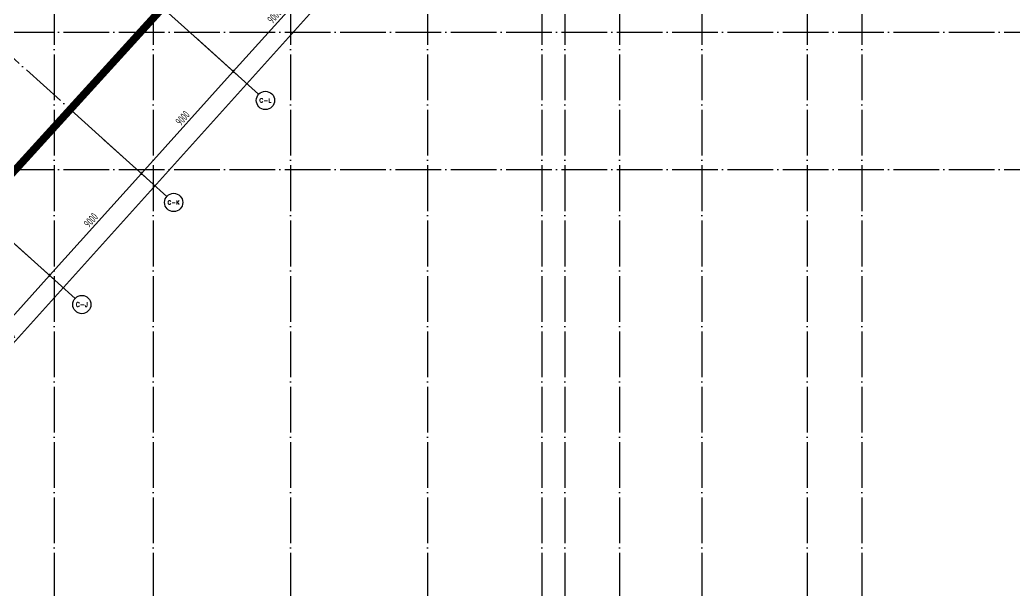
# Model space of a CAD drawing. Extents: x -473190 to 2138458, y -81875 to 2633646.
# Drawn here: x 68907 to 134133, y -16754 to 20620 of the extents above; entities that cross this region are included whole.
import ezdxf
from ezdxf.enums import TextEntityAlignment as Align

# ---------------------------------------------------------------- set-up
doc = ezdxf.new("R2010")
doc.units = 0
doc.header["$LTSCALE"] = 1000
for name, pattern in [('ACAD_ISO05W100', [34, 24, -3, 0.5, -3, 0.5, -3]), ('DASH', [0.35, 0.25, -0.1]), ('DOTE', [2.42, 2, -0.2, 0.02, -0.2])]:
    doc.linetypes.add(name, pattern=pattern)
for name, color, linetype in [('A-REDLINE', 1, 'ACAD_ISO05W100'), ('AXIS', 3, 'Continuous'), ('AXIS_TEXT', 7, 'Continuous'), ('DOTE', 1, 'DOTE'), ('雨棚投影', 147, 'Continuous')]:
    doc.layers.add(name, color=color, linetype=linetype)
doc.styles.add('_TCH_AXIS', font='COMPLEX', dxfattribs={"bigfont": 'GBCBIG'})
doc.styles.add('_TCH_DIM_T3', font='tssdeng.shx', dxfattribs={"width": 0.564706, "bigfont": '@@@tssdchn.shx'})
doc.styles.add('COMPLEX', font='COMPLEX.shx', dxfattribs={"width": 0.65})
doc.dimstyles.new('_TCH_ARCH&&150', dxfattribs={"dimtxt": 525, "dimasz": 150, "dimexe": 375, "dimexo": 450, "dimgap": 150, "dimtad": 1, "dimdec": 0, "dimzin": 0, "dimdsep": 46, "dimtxsty": '_TCH_DIM_T3', "dimblk": 'ARCHTICK', "dimcen": 0.09, "dimclrt": 7, "dimazin": 2, "dimtfac": 1, "dimtdec": 0, "dimtix": 1, "dimtmove": 2, "dimatfit": 3, "dimfxl": 0, "dimtolj": 1, "dimtzin": 0, "dimarcsym": 0})

# ---------------------------------------------------------------- blocks, each defined once
blk = doc.blocks.new('_AXISO')
blk.add_circle((0, 0), 0.5)
at = {"layer": 'AXIS_TEXT', "style": 'COMPLEX', "width": 1.041667}
blk.add_attdef('A', text='', height=0.56, dxfattribs=at).set_placement((-0.25, -0.28), (0.25, -0.28), align=Align.FIT)
blk = doc.blocks.new('_ArchTick')
at = {"color": 0, "linetype": 'ByBlock', "const_width": 0.4}
blk.add_lwpolyline([(-0.5, -0.5), (0.5, 0.5)], dxfattribs=at)
blk = doc.blocks.new('*D5435')
at = {"layer": 'AXIS', "color": 0, "lineweight": -2, "transparency": 16777216}
for p, q in [((-92922, -106099), (-89299, -109361)), ((-179074, -208505), (-89577, -109110)), ((-182418, -205494), (-178795, -208756))]:
    blk.add_line(p, q, dxfattribs=at)
at = {"layer": 'Defpoints', "color": 0, "transparency": 16777216}
for p in [(-93256, -105798), (-89577, -109110), (-182752, -205193)]:
    blk.add_point(p, dxfattribs=at)
at = {"layer": 'AXIS', "color": 0, "lineweight": -2, "transparency": 16777216, "xscale": 150, "yscale": 150, "zscale": 150}
for p, rotation in [((-89577, -109110), 47.99999999999579), ((-179074, -208505), 227.9999999999958)]:
    blk.add_blockref('_ArchTick', p, dxfattribs=dict(at, rotation=rotation))
at = {"layer": 'AXIS', "color": 7, "transparency": 16777216, "insert": (-134632, -158532), "char_height": 525, "attachment_point": 5, "rotation": 48, "style": '_TCH_DIM_T3'}
blk.add_mtext('\\A1;133750', dxfattribs=at)
blk = doc.blocks.new('*D5443')
at = {"layer": 'AXIS', "color": 0, "lineweight": -2, "transparency": 16777216}
for p, q in [((-134240, -151988), (-131509, -154447)), ((-137810, -160884), (-131788, -154196)), ((-140263, -158676), (-137532, -161135))]:
    blk.add_line(p, q, dxfattribs=at)
at = {"layer": 'Defpoints', "color": 0, "transparency": 16777216}
for p in [(-134575, -151687), (-131788, -154196), (-140597, -158375)]:
    blk.add_point(p, dxfattribs=at)
at = {"layer": 'AXIS', "color": 0, "lineweight": -2, "transparency": 16777216, "xscale": 150, "yscale": 150, "zscale": 150}
for p, rotation in [((-131788, -154196), 47.99999999999585), ((-137810, -160884), 227.9999999999959)]:
    blk.add_blockref('_ArchTick', p, dxfattribs=dict(at, rotation=rotation))
at = {"layer": 'AXIS', "color": 7, "transparency": 16777216, "insert": (-135106, -157264), "char_height": 525, "attachment_point": 5, "rotation": 48, "style": '_TCH_DIM_T3'}
blk.add_mtext('\\A1;9000', dxfattribs=at)
blk = doc.blocks.new('*D5444')
at = {"layer": 'AXIS', "color": 0, "lineweight": -2, "transparency": 16777216}
for p, q in [((-128218, -145300), (-125487, -147759)), ((-131788, -154196), (-125766, -147508)), ((-134240, -151988), (-131509, -154447))]:
    blk.add_line(p, q, dxfattribs=at)
at = {"layer": 'Defpoints', "color": 0, "transparency": 16777216}
for p in [(-128553, -144999), (-125766, -147508), (-134575, -151687)]:
    blk.add_point(p, dxfattribs=at)
at = {"layer": 'AXIS', "color": 0, "lineweight": -2, "transparency": 16777216, "xscale": 150, "yscale": 150, "zscale": 150}
for p, rotation in [((-125766, -147508), 47.99999999999585), ((-131788, -154196), 227.9999999999959)]:
    blk.add_blockref('_ArchTick', p, dxfattribs=dict(at, rotation=rotation))
at = {"layer": 'AXIS', "color": 7, "transparency": 16777216, "insert": (-129083, -150576), "char_height": 525, "attachment_point": 5, "rotation": 48, "style": '_TCH_DIM_T3'}
blk.add_mtext('\\A1;9000', dxfattribs=at)
blk = doc.blocks.new('*D5445')
at = {"layer": 'AXIS', "color": 0, "lineweight": -2, "transparency": 16777216}
for p, q in [((-122196, -138611), (-119465, -141070)), ((-125766, -147508), (-119744, -140819)), ((-128218, -145300), (-125487, -147759))]:
    blk.add_line(p, q, dxfattribs=at)
at = {"layer": 'Defpoints', "color": 0, "transparency": 16777216}
for p in [(-122530, -138310), (-119744, -140819), (-128553, -144999)]:
    blk.add_point(p, dxfattribs=at)
at = {"layer": 'AXIS', "color": 0, "lineweight": -2, "transparency": 16777216, "xscale": 150, "yscale": 150, "zscale": 150}
for p, rotation in [((-119744, -140819), 47.99999999999576), ((-125766, -147508), 227.9999999999958)]:
    blk.add_blockref('_ArchTick', p, dxfattribs=dict(at, rotation=rotation))
at = {"layer": 'AXIS', "color": 7, "transparency": 16777216, "insert": (-123061, -143888), "char_height": 525, "attachment_point": 5, "rotation": 48, "style": '_TCH_DIM_T3'}
blk.add_mtext('\\A1;9000', dxfattribs=at)
blk = doc.blocks.new('*D5446')
at = {"layer": 'AXIS', "color": 0, "lineweight": -2, "transparency": 16777216}
for p, q in [((-116174, -131923), (-113443, -134382)), ((-119744, -140819), (-113721, -134131)), ((-122196, -138611), (-119465, -141070))]:
    blk.add_line(p, q, dxfattribs=at)
at = {"layer": 'Defpoints', "color": 0, "transparency": 16777216}
for p in [(-116508, -131622), (-113721, -134131), (-122530, -138310)]:
    blk.add_point(p, dxfattribs=at)
at = {"layer": 'AXIS', "color": 0, "lineweight": -2, "transparency": 16777216, "xscale": 150, "yscale": 150, "zscale": 150}
for p, rotation in [((-113721, -134131), 47.99999999999573), ((-119744, -140819), 227.9999999999958)]:
    blk.add_blockref('_ArchTick', p, dxfattribs=dict(at, rotation=rotation))
at = {"layer": 'AXIS', "color": 7, "transparency": 16777216, "insert": (-117039, -137199), "char_height": 525, "attachment_point": 5, "rotation": 48, "style": '_TCH_DIM_T3'}
blk.add_mtext('\\A1;9000', dxfattribs=at)
blk = doc.blocks.new('A$C4F5A101F')
at = {"layer": 'AXIS'}
for p, q in [((-122530.5, -138310.2), (-118071.6, -142325)), ((-128552.6, -144998.5), (-124093.8, -149013.3)), ((-134574.8, -151686.8), (-130115.9, -155701.6))]:
    blk.add_line(p, q, dxfattribs=at)
at = {"layer": 'DOTE', "color": 16, "linetype": 'DOTE', "ltscale": 1.5}
for p, q in [((-131489.7, 16373.7), (-131489.7, -213765.2)), ((-124989.7, 16373.7), (-124989.7, -213765.2)), ((-115989.7, 16373.7), (-115989.7, -213765.2)), ((-106989.7, 16373.7), (-106989.7, -213765.2)), ((-99489.7, 16373.7), (-99489.7, -213765.2)), ((-88989.7, 16373.7), (-88989.7, -213765.2)), ((-78489.7, 16373.7), (-78489.7, -213765.2)), ((-297848.4, -138257.4), (-39660.8, -138257.4)), ((-297848.4, -147257.4), (-39660.8, -147257.4))]:
    blk.add_line(p, q, dxfattribs=at)
at = {"layer": 'DOTE', "color": 127, "linetype": 'DOTE', "ltscale": 1.5}
for p, q in [((-97989.7, 16373.7), (-97989.7, -213765.2)), ((-94389.7, 16373.7), (-94389.7, -213765.2)), ((-82089.7, 16373.7), (-82089.7, -213765.2)), ((-146169.6, -117025.4), (-122530.5, -138310.2)), ((-152191.8, -123713.7), (-128552.6, -144998.5))]:
    blk.add_line(p, q, dxfattribs=at)
at = {"layer": 'AXIS'}
ref = blk.add_blockref('_AXISO', (-117625.7, -142726.5), dxfattribs=dict(at, xscale=1200, yscale=1200, zscale=1200))
ref.add_attrib('A', 'C-L', dxfattribs={"layer": 'AXIS_TEXT', "height": 269.48, "style": '_TCH_AXIS'}).set_placement((-118023.5, -142861.2), (-117227.9, -142861.2), align=Align.FIT)
ref = blk.add_blockref('_AXISO', (-123647.9, -149414.8), dxfattribs=dict(at, xscale=1200, yscale=1200, zscale=1200))
ref.add_attrib('A', 'C-K', dxfattribs={"layer": 'AXIS_TEXT', "height": 254.69, "style": '_TCH_AXIS'}).set_placement((-124048.1, -149542.1), (-123247.7, -149542.1), align=Align.FIT)
ref = blk.add_blockref('_AXISO', (-129670.1, -156103.1), dxfattribs=dict(at, xscale=1200, yscale=1200, zscale=1200))
ref.add_attrib('A', 'C-J', dxfattribs={"layer": 'AXIS_TEXT', "height": 285.97, "style": '_TCH_AXIS'}).set_placement((-130065, -156246.1), (-129275.1, -156246.1), align=Align.FIT)
for p1, p2, distance, picture, middle in [((-182752.2, -205193.2), (-93256, -105797.6), -4950, '*D5435', (-134632.1, -158531.6)), ((-122530.5, -138310.2), (-116508.3, -131621.9), -3750, '*D5446', (-117039.1, -137199.3)), ((-128552.6, -144998.5), (-122530.5, -138310.2), -3750, '*D5445', (-123061.3, -143887.6)), ((-134574.8, -151686.8), (-128552.6, -144998.5), -3750, '*D5444', (-129083.5, -150575.9)), ((-140597, -158375.1), (-134574.8, -151686.8), -3750, '*D5443', (-135105.7, -157264.2))]:
    dim = blk.add_aligned_dim(p1=p1, p2=p2, distance=distance, dimstyle='_TCH_ARCH&&150', dxfattribs=at)
    dim.commit()
    dim.dimension.update_dxf_attribs({"geometry": picture, "text_midpoint": middle})

msp = doc.modelspace()

# ---------------------------------------------------------------- linework, layer by layer
at = {"layer": 'A-REDLINE', "const_width": 500, "flags": 128}
msp.add_lwpolyline([(-89481.4, 187228.8), (-75385.8, 185854.4), (-61257.6, 184872), (-47107.5, 184282.2), (-32946.4, 184085.6), (42633, 184085.6), (118212.3, 184085.6), (125682.3, 183899.5), (133133.8, 183341.6), (140548.2, 182413.3), (147907.2, 181116.9), (155192.5, 179455.7), (162386.1, 177433.7), (169470, 175056), (176426.7, 172328.4), (183239, 169257.8), (189889.9, 165851.8), (196362.9, 162118.7), (202642, 158068), (131057.9, 79413.7), (59473.8, 759.5), (-12110.3, -77894.8), (-89481.4, -55567.9), (-89481.4, 65830.4)], close=True, dxfattribs=at)

# ---------------------------------------------------------------- block references
at = {"layer": '雨棚投影', "linetype": 'DASH', "lineweight": -3, "ltscale": 2}
msp.add_blockref('A$C4F5A101F', (202642, 158068), dxfattribs=at)

doc.saveas('drawing.dxf')
